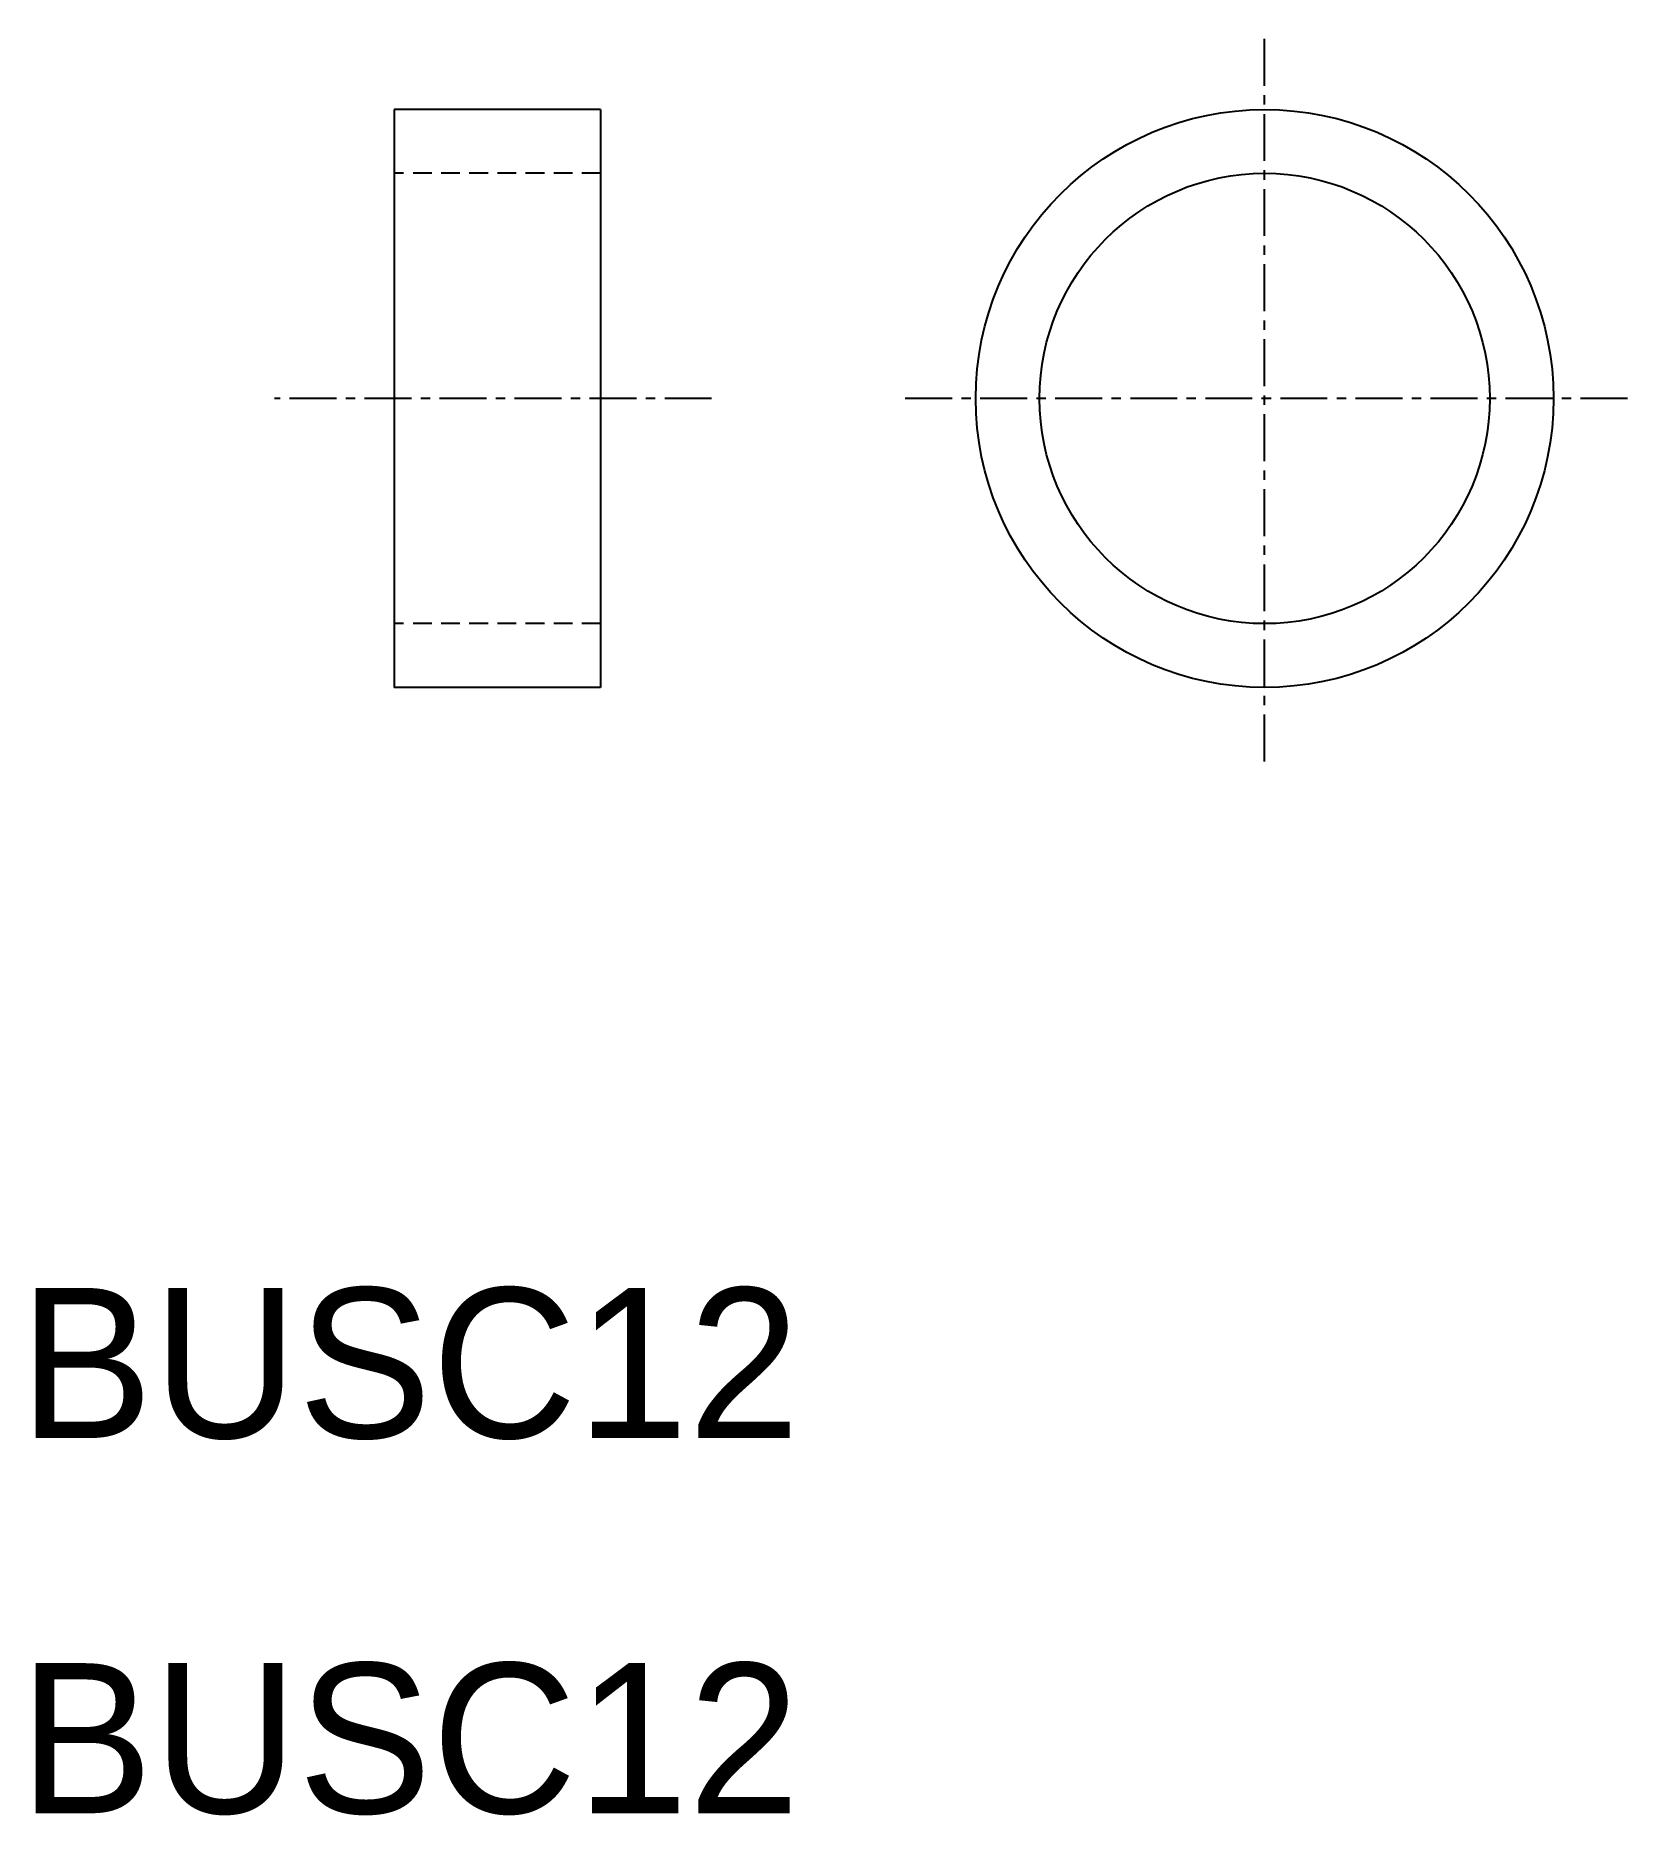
# Model space of a CAD drawing. Extents: x 10.4 to 52.9, y 9.9 to 57.4.
import ezdxf

# ---------------------------------------------------------------- set-up
doc = ezdxf.new("R2010")
doc.units = 0
doc.linetypes.add('CENTER', pattern=[2, 1.25, -0.25, 0.25, -0.25])
doc.linetypes.add('DASHED', pattern=[0.75, 0.5, -0.25])
doc.layers.get('0').update_dxf_attribs({"linetype": 'CONTINUOUS'})
doc.layers.add('CENTER', color=1, linetype='CENTER')

msp = doc.modelspace()

# ---------------------------------------------------------------- linework, layer by layer
at = {"color": 7, "linetype": 'CONTINUOUS'}
for p, q in [((20, 55.4), (20, 40)), ((25.5, 55.4), (20, 55.4)), ((25.5, 55.4), (25.5, 40)), ((25.5, 40), (20, 40))]:
    msp.add_line(p, q, dxfattribs=at)
at = {"color": 3, "linetype": 'DASHED'}
for p, q in [((25.5, 53.7), (20, 53.7)), ((25.5, 41.7), (20, 41.7))]:
    msp.add_line(p, q, dxfattribs=at)
at = {"color": 7, "linetype": 'CONTINUOUS'}
for radius in [7.7, 6]:
    msp.add_circle((43.2, 47.7), radius, dxfattribs=at)
at = {"layer": 'CENTER', "color": 1, "linetype": 'CENTER'}
for p, q in [((43.2, 38.03), (43.2, 57.37)), ((28.458, 47.7), (16.806, 47.7)), ((52.87, 47.7), (33.53, 47.7))]:
    msp.add_line(p, q, dxfattribs=at)

# ---------------------------------------------------------------- texts
at = {"color": 7, "linetype": 'CONTINUOUS'}
for p in [(10, 20), (10, 10)]:
    msp.add_text('BUSC12', height=4, dxfattribs=at).set_placement(p)

doc.saveas('drawing.dxf')
